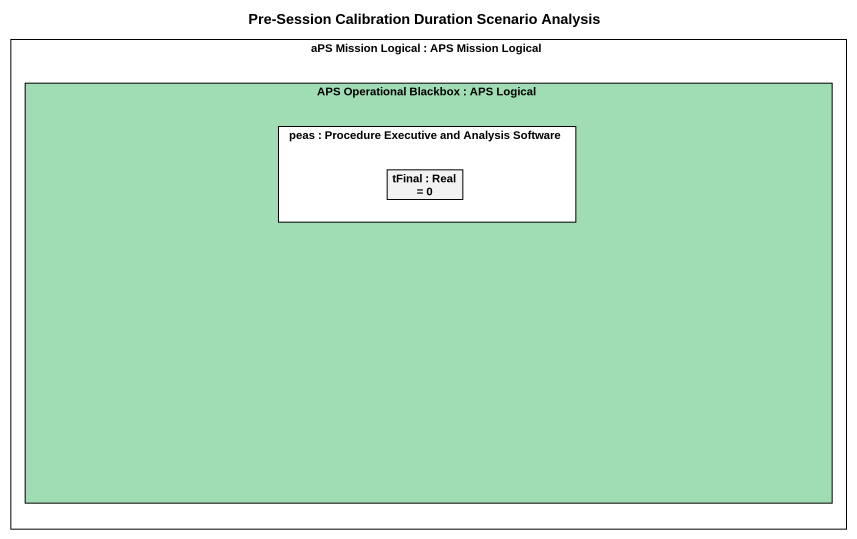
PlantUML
@startuml
title Pre-Session Calibration Duration Scenario Analysis
rectangle "aPS Mission Logical : APS Mission Logical" as aPS_Mission_Logical {
  rectangle "APS Operational Blackbox : APS Logical" as APS_Operational_Blackbox #A0DCB4 {
    rectangle "peas : Procedure Executive and Analysis Software" as peas {
      rectangle "tFinal : Real = 0" as tFinal
    }
  }
}
@enduml
